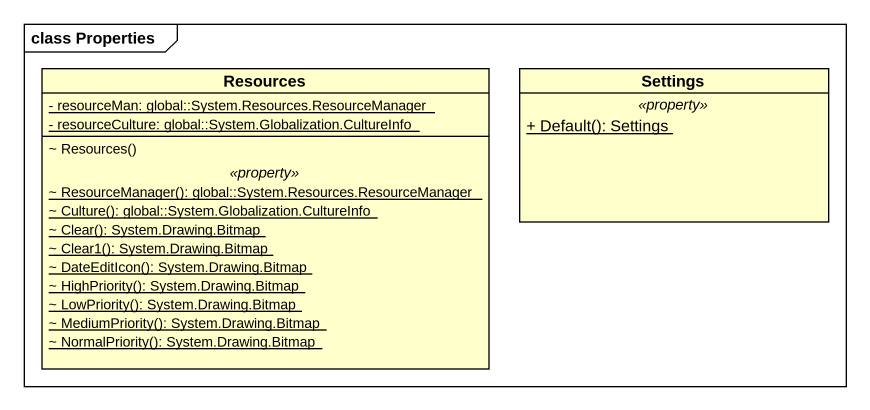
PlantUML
@startuml
mainframe class Properties
hide circle
hide empty members
skinparam classAttributeIconSize 0
class Resources {
  {static} - resourceMan: global::System.Resources.ResourceManager
  {static} - resourceCulture: global::System.Globalization.CultureInfo
  --
  ~ Resources()
  .. <<property>> ..
  {static} ~ ResourceManager(): global::System.Resources.ResourceManager
  {static} ~ Culture(): global::System.Globalization.CultureInfo
  {static} ~ Clear(): System.Drawing.Bitmap
  {static} ~ Clear1(): System.Drawing.Bitmap
  {static} ~ DateEditIcon(): System.Drawing.Bitmap
  {static} ~ HighPriority(): System.Drawing.Bitmap
  {static} ~ LowPriority(): System.Drawing.Bitmap
  {static} ~ MediumPriority(): System.Drawing.Bitmap
  {static} ~ NormalPriority(): System.Drawing.Bitmap
}
class Settings {
  .. <<property>> ..
  {static} + Default(): Settings
}
@enduml
